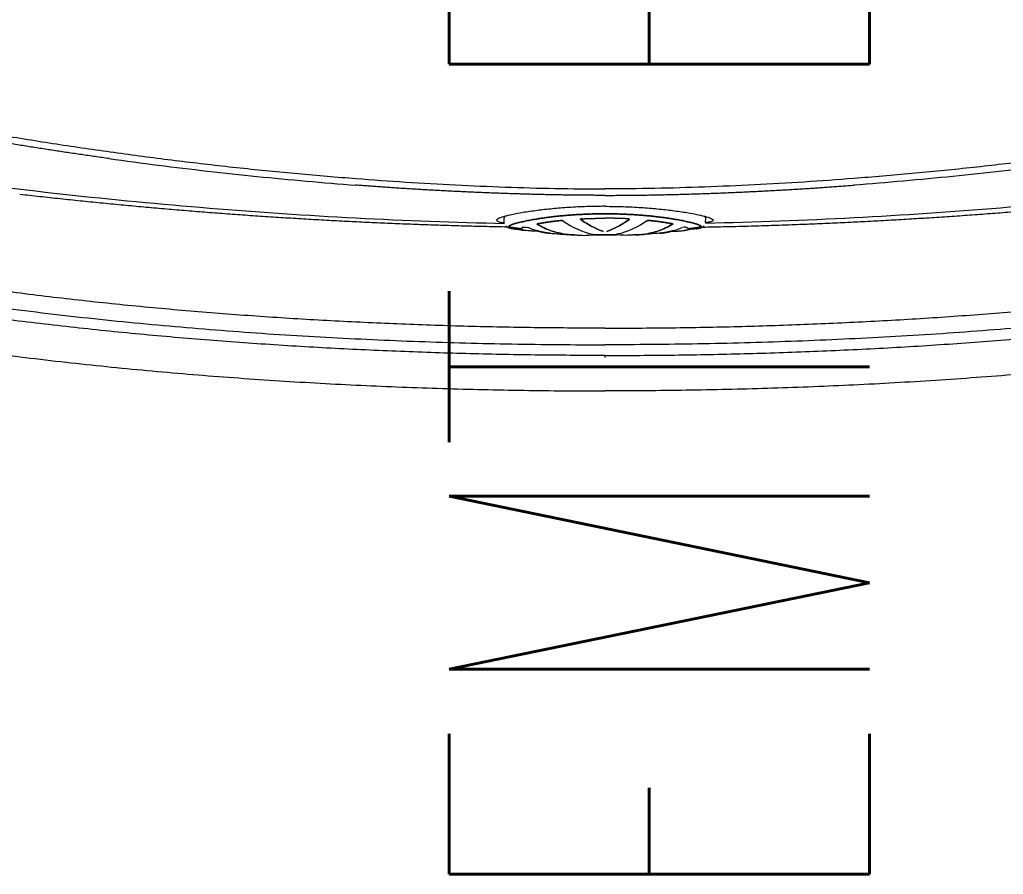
# Model space of a CAD drawing. Extents: x -2012 to 34975, y -1043 to 8321.
# Drawn here: x 32914.2 to 32965.4, y 406 to 450.6 of the extents above; entities that cross this region are included whole.
import ezdxf
from ezdxf.enums import TextEntityAlignment as Align
from ezdxf.xclip import XClip

# ---------------------------------------------------------------- set-up
doc = ezdxf.new("R2010")
doc.units = 0
doc.header["$LTSCALE"] = 25
doc.header["$XCLIPFRAME"] = 0
doc.layers.get('0').update_dxf_attribs({"color": 9, "lineweight": 9})
doc.layers.add('04', color=9, linetype='Continuous', lineweight=9)
doc.layers.add('E-LİNYE', color=7, linetype='Continuous', lineweight=30)
doc.styles.add('E-YAZI', font='txttw.shx')

# ---------------------------------------------------------------- blocks, each defined once
blk = doc.blocks.new('p-araba-polo')
at = {"extrusion": (0, 0, -1)}
for p, q in [((3.80464, 0.1298), (3.80467, 0.1298)), ((3.80465, 0.12959), (3.80465, 0.12959)), ((3.825, 0.05418), (3.825, 0.05418)), ((3.82749, 0.05241), (3.82504, 0.0525)), ((3.83399, 0.01603), (3.83399, 0.01568)), ((3.83407, 0.01405), (3.8341, 0.01382)), ((3.83369, 0.00628), (3.83371, 0.0061)), ((3.89702, 0), (3.89778, 0))]:
    blk.add_line(p, q, dxfattribs=at)
for p, q in [((3.89702, 0), (3.89778, 0)), ((3.83369, -0.00628), (3.83371, -0.0061)), ((3.83407, -0.01405), (3.8341, -0.01382)), ((3.83399, -0.01603), (3.83399, -0.01568)), ((3.825, -0.05418), (3.825, -0.05418)), ((3.82749, -0.05241), (3.82504, -0.0525)), ((3.80464, -0.1298), (3.80467, -0.1298)), ((3.80465, -0.12959), (3.80465, -0.12959)), ((3.79074, -0.25761), (3.79091, -0.25762))]:
    blk.add_line(p, q)
for points, degree, knots in [([(3.89681, 0), (3.89677, 0.01209), (3.89668, 0.03627), (3.89592, 0.07253), (3.89472, 0.10879), (3.893, 0.14502), (3.89078, 0.18122), (3.88803, 0.21739), (3.88473, 0.25351), (3.88084, 0.28957), (3.87635, 0.32556), (3.87122, 0.36147), (3.86539, 0.39727), (3.85883, 0.43295), (3.85148, 0.46847), (3.84326, 0.5038), (3.83413, 0.5389), (3.82397, 0.57372), (3.8128, 0.60824), (3.80432, 0.63089), (3.80008, 0.64221)], 3, [0, 0, 0, 0, 0.055558, 0.111113, 0.166668, 0.222224, 0.277781, 0.333337, 0.388894, 0.44445, 0.500005, 0.55556, 0.611116, 0.666671, 0.722227, 0.777783, 0.833339, 0.888892, 0.944445, 1, 1, 1, 1]), ([(3.81742, 0.64441), (3.8199, 0.63799), (3.82486, 0.62513), (3.83179, 0.60561), (3.83837, 0.5859), (3.84459, 0.566), (3.85047, 0.54593), (3.85602, 0.52571), (3.86125, 0.50535), (3.86618, 0.48486), (3.87081, 0.46426), (3.87516, 0.44355), (3.87923, 0.42276), (3.88305, 0.40188), (3.88661, 0.38093), (3.88992, 0.35993), (3.893, 0.33887), (3.89585, 0.31777), (3.89848, 0.29664), (3.9009, 0.27548), (3.90311, 0.2543), (3.90512, 0.2331), (3.90693, 0.21189), (3.90856, 0.19068), (3.91, 0.16947), (3.91126, 0.14826), (3.91235, 0.12705), (3.91326, 0.10585), (3.914, 0.08466), (3.91457, 0.06349), (3.91498, 0.04232), (3.91523, 0.02116), (3.91526, 0.00705), (3.91528, 0)], 3, [0, 0, 0, 0, 0.031503, 0.063111, 0.094824, 0.126637, 0.158547, 0.190546, 0.222628, 0.254786, 0.287011, 0.319297, 0.351636, 0.384021, 0.416445, 0.448899, 0.481372, 0.513858, 0.546357, 0.578861, 0.611362, 0.643854, 0.676332, 0.708795, 0.741239, 0.773662, 0.806063, 0.838441, 0.870794, 0.903125, 0.935433, 0.967723, 1, 1, 1, 1]), ([(3.72994, 0.54604), (3.73264, 0.53633), (3.73805, 0.51692), (3.74565, 0.48765), (3.75287, 0.45828), (3.75968, 0.42881), (3.76609, 0.39923), (3.77208, 0.36956), (3.77765, 0.33981), (3.78281, 0.30999), (3.78754, 0.28008), (3.79185, 0.25011), (3.79573, 0.22007), (3.79916, 0.18997), (3.80219, 0.15981), (3.80383, 0.13967), (3.80465, 0.12959)], 3, [0, 0, 0, 0, 0.071461, 0.142913, 0.214376, 0.285822, 0.357282, 0.428734, 0.500167, 0.571583, 0.64299, 0.714393, 0.785796, 0.857198, 0.928599, 1, 1, 1, 1]), ([(3.77711, 0.5097), (3.78244, 0.4843), (3.7966, 0.40882), (3.81414, 0.28235), (3.82249, 0.1806), (3.82515, 0.12975)], 3, [0, 0, 0, 0, 0.20268, 0.601651, 1, 1, 1, 1]), ([(3.85654, 0.40987), (3.85802, 0.40194), (3.86099, 0.38606), (3.86495, 0.36215), (3.8686, 0.3382), (3.87191, 0.3142), (3.87492, 0.29015), (3.87764, 0.26607), (3.88009, 0.24197), (3.88227, 0.21783), (3.8842, 0.19368), (3.88589, 0.16951), (3.88733, 0.14532), (3.88854, 0.12112), (3.88953, 0.09691), (3.89029, 0.07269), (3.89083, 0.04846), (3.89117, 0.02423), (3.89121, 0.00808), (3.89123, 0)], 3, [0, 0, 0, 0, 0.058823, 0.117646, 0.17647, 0.235293, 0.294117, 0.35294, 0.411764, 0.470587, 0.529411, 0.588234, 0.647058, 0.705882, 0.764705, 0.823529, 0.882353, 0.941176, 1, 1, 1, 1]), ([(3.88258, 0), (3.88254, 0.01154), (3.88246, 0.03461), (3.88176, 0.06921), (3.88065, 0.10381), (3.87907, 0.13838), (3.87703, 0.17293), (3.8745, 0.20745), (3.87145, 0.24192), (3.86787, 0.27635), (3.86371, 0.31071), (3.85904, 0.34413), (3.85392, 0.37661), (3.85005, 0.3976), (3.84812, 0.40809)], 3, [0, 0, 0, 0, 0.084393, 0.168775, 0.253159, 0.337558, 0.421942, 0.506321, 0.590718, 0.675107, 0.759486, 0.843869, 0.92194, 1, 1, 1, 1]), ([(3.79427, 0.25822), (3.79543, 0.24968), (3.79774, 0.23261), (3.80081, 0.20694), (3.80358, 0.18124), (3.80605, 0.15549), (3.80742, 0.1383), (3.80811, 0.1297)], 3, [0, 0, 0, 0, 0.200035, 0.400025, 0.600021, 0.8, 1, 1, 1, 1]), ([(3.80465, 0.12959), (3.80528, 0.12098), (3.80655, 0.10374), (3.80802, 0.07785), (3.80914, 0.05193), (3.8099, 0.02598), (3.81, 0.00866), (3.81005, 0)], 3, [0, 0, 0, 0, 0.200002, 0.400004, 0.600006, 0.800004, 1, 1, 1, 1]), ([(3.81912, 0), (3.81913, 0.00159), (3.81914, 0.00477), (3.81926, 0.00951), (3.81945, 0.01418), (3.81971, 0.01874), (3.82003, 0.02317), (3.82041, 0.02742), (3.82083, 0.03148), (3.82147, 0.03676), (3.82237, 0.0428), (3.8235, 0.04876), (3.82459, 0.05312), (3.82559, 0.05592), (3.82613, 0.05627), (3.8264, 0.05645)], 3, [0, 0, 0, 0, 0.053459, 0.106949, 0.160444, 0.213932, 0.267411, 0.320881, 0.374346, 0.427801, 0.542282, 0.656752, 0.771187, 0.885587, 1, 1, 1, 1]), ([(3.8264, 0.05645), (3.82652, 0.05641), (3.82676, 0.05634), (3.82706, 0.05571), (3.82733, 0.05471), (3.82752, 0.05354), (3.82763, 0.0527), (3.82766, 0.0524)], 3, [0, 0, 0, 0, 0.222511, 0.444984, 0.66744, 0.889893, 1, 1, 1, 1]), ([(3.82865, 0.04841), (3.82865, 0.04841), (3.82865, 0.04841), (3.82865, 0.04841), (3.82865, 0.04841), (3.82865, 0.04841), (3.82865, 0.04841), (3.82865, 0.04841), (3.82865, 0.04841), (3.82865, 0.04841), (3.82865, 0.04841), (3.82865, 0.04841), (3.82865, 0.04841)], 6, [0, 0, 0, 0, 0, 0, 0, 1, 1, 1, 1, 1, 1, 1, 1, 1, 1, 1, 1, 1]), ([(3.82865, 0.04841), (3.82865, 0.04841), (3.82865, 0.04841), (3.82865, 0.04841), (3.82865, 0.04841), (3.82865, 0.04841), (3.82865, 0.04841), (3.82865, 0.04841), (3.82865, 0.04841), (3.82865, 0.04841), (3.82865, 0.04841), (3.82865, 0.04841), (3.82865, 0.04841)], 6, [0, 0, 0, 0, 0, 0, 0, 1, 1, 1, 1, 1, 1, 1, 1, 1, 1, 1, 1, 1]), ([(3.82865, 0.04841), (3.82865, 0.04841), (3.82865, 0.04841), (3.82865, 0.04841), (3.82865, 0.04841), (3.82865, 0.04841), (3.82865, 0.04841), (3.82865, 0.04841), (3.82865, 0.04841), (3.82865, 0.04841), (3.82865, 0.04841), (3.82865, 0.04841), (3.82865, 0.04841)], 6, [0, 0, 0, 0, 0, 0, 0, 1, 1, 1, 1, 1, 1, 1, 1, 1, 1, 1, 1, 1]), ([(3.82865, 0.04841), (3.82865, 0.04841), (3.82865, 0.04841), (3.82865, 0.04841), (3.82865, 0.04841), (3.82865, 0.04841), (3.82865, 0.04841), (3.82865, 0.04841), (3.82865, 0.04841), (3.82865, 0.04841), (3.82865, 0.04841), (3.82865, 0.04841), (3.82865, 0.04841)], 6, [0, 0, 0, 0, 0, 0, 0, 1, 1, 1, 1, 1, 1, 1, 1, 1, 1, 1, 1, 1]), ([(3.83076, 0.04783), (3.83073, 0.04804), (3.83064, 0.04868), (3.83046, 0.04953), (3.83019, 0.05019), (3.82998, 0.05027), (3.82987, 0.05031)], 3, [0, 0, 0, 0, 0.124986, 0.416626, 0.708282, 1, 1, 1, 1]), ([(3.82987, 0.05031), (3.82998, 0.05027), (3.83021, 0.05017), (3.83049, 0.04943), (3.83065, 0.04861), (3.83072, 0.04809), (3.83073, 0.04805)], 3, [0, 0, 0, 0, 0.324984, 0.649899, 0.974799, 1, 1, 1, 1]), ([(3.83068, 0.04838), (3.83068, 0.04838), (3.83068, 0.04838), (3.83068, 0.04838), (3.83068, 0.04838), (3.83068, 0.04838), (3.83068, 0.04838)], 3, [0, 0, 0, 0, 1, 1, 1, 1, 1, 1, 1]), ([(3.83068, 0.04838), (3.83068, 0.04838), (3.83068, 0.04838), (3.83068, 0.04838), (3.83068, 0.04838), (3.83068, 0.04838), (3.83068, 0.04838)], 3, [0, 0, 0, 0, 1, 1, 1, 1, 1, 1, 1]), ([(3.82993, 0.04216), (3.83004, 0.04245), (3.83027, 0.04303), (3.83059, 0.04352), (3.83078, 0.04358), (3.83087, 0.04362)], 3, [0, 0, 0, 0, 0.333368, 0.666619, 1, 1, 1, 1]), ([(3.83214, 0.03443), (3.83212, 0.03499), (3.83208, 0.03639), (3.83198, 0.03838), (3.83184, 0.04026), (3.83166, 0.04175), (3.83144, 0.04282), (3.83118, 0.04349), (3.83097, 0.04358), (3.83087, 0.04362)], 3, [0, 0, 0, 0, 0.095639, 0.246362, 0.397085, 0.547809, 0.698525, 0.849236, 1, 1, 1, 1]), ([(3.83192, 0.03522), (3.83168, 0.03607), (3.83118, 0.03776), (3.83049, 0.03945), (3.83015, 0.04029)], 3, [0, 0, 0, 0, 0.500043, 1, 1, 1, 1]), ([(3.82822, 0.03517), (3.82807, 0.03433), (3.82776, 0.03264), (3.82732, 0.02975), (3.82689, 0.02662), (3.82663, 0.02434), (3.8265, 0.0232)], 3, [0, 0, 0, 0, 0.250018, 0.499981, 0.749953, 1, 1, 1, 1]), ([(3.8265, 0.0232), (3.82663, 0.02434), (3.82689, 0.02662), (3.82732, 0.02975), (3.82776, 0.03264), (3.82807, 0.03433), (3.82822, 0.03517)], 3, [0, 0, 0, 0, 0.250047, 0.500019, 0.749982, 1, 1, 1, 1]), ([(3.82843, 0.03528), (3.82838, 0.03533), (3.8283, 0.03542), (3.82825, 0.03525), (3.82822, 0.03517)], 3, [0, 0, 0, 0, 0.499975, 1, 1, 1, 1]), ([(3.82822, 0.03517), (3.82825, 0.03525), (3.8283, 0.03542), (3.82838, 0.03533), (3.82843, 0.03528)], 3, [0, 0, 0, 0, 0.500025, 1, 1, 1, 1]), ([(3.83296, 0.02424), (3.83263, 0.02547), (3.83196, 0.02794), (3.83045, 0.03162), (3.8291, 0.03406), (3.82843, 0.03528)], 3, [0, 0, 0, 0, 0.333484, 0.666792, 1, 1, 1, 1]), ([(3.82843, 0.03528), (3.8291, 0.03406), (3.83045, 0.03162), (3.83196, 0.02794), (3.83263, 0.02547), (3.83296, 0.02424)], 3, [0, 0, 0, 0, 0.333208, 0.666516, 1, 1, 1, 1]), ([(3.8265, 0.0232), (3.82649, 0.02302), (3.82647, 0.02267), (3.82656, 0.02206), (3.82666, 0.02185), (3.82672, 0.02174)], 3, [0, 0, 0, 0, 0.33283, 0.66493, 1, 1, 1, 1]), ([(3.82672, 0.02174), (3.82666, 0.02185), (3.82656, 0.02206), (3.82647, 0.02267), (3.82649, 0.02302), (3.8265, 0.0232)], 3, [0, 0, 0, 0, 0.33507, 0.66717, 1, 1, 1, 1]), ([(3.834, 0.01578), (3.83396, 0.01719), (3.83387, 0.02001), (3.83326, 0.02283), (3.83296, 0.02424)], 3, [0, 0, 0, 0, 0.5, 1, 1, 1, 1]), ([(3.83296, 0.02424), (3.83326, 0.02283), (3.83387, 0.02001), (3.83396, 0.01719), (3.834, 0.01578)], 3, [0, 0, 0, 0, 0.5, 1, 1, 1, 1]), ([(3.834, 0.01578), (3.834, 0.01568), (3.834, 0.01547), (3.83403, 0.01488), (3.83406, 0.01428), (3.83408, 0.01407), (3.83409, 0.01396)], 3, [0, 0, 0, 0, 0.244155, 0.495076, 0.749761, 1, 1, 1, 1]), ([(3.826, 0.01258), (3.82595, 0.01263), (3.82583, 0.01272), (3.82567, 0.01244), (3.82564, 0.01209), (3.82562, 0.01191)], 3, [0, 0, 0, 0, 0.339087, 0.670021, 1, 1, 1, 1]), ([(3.82562, 0.01191), (3.82564, 0.01209), (3.82567, 0.01244), (3.82583, 0.01272), (3.82595, 0.01263), (3.826, 0.01258)], 3, [0, 0, 0, 0, 0.329979, 0.660913, 1, 1, 1, 1]), ([(3.83219, 0.0009), (3.83182, 0.00189), (3.83108, 0.00385), (3.82963, 0.00678), (3.82798, 0.00969), (3.82666, 0.01162), (3.826, 0.01258)], 3, [0, 0, 0, 0, 0.249999, 0.5, 0.75, 1, 1, 1, 1]), ([(3.826, 0.01258), (3.82666, 0.01162), (3.82798, 0.00969), (3.82963, 0.00678), (3.83108, 0.00385), (3.83182, 0.00189), (3.83219, 0.0009)], 3, [0, 0, 0, 0, 0.25, 0.5, 0.750001, 1, 1, 1, 1]), ([(3.83409, 0.01396), (3.83418, 0.01259), (3.83434, 0.00999), (3.83406, 0.00738), (3.83393, 0.00614)], 3, [0, 0, 0, 0, 0.525068, 1, 1, 1, 1]), ([(3.83367, 0.00843), (3.83367, 0.00842), (3.83367, 0.00842), (3.83367, 0.00842), (3.83367, 0.00842), (3.83367, 0.00843), (3.83367, 0.00843)], 3, [0, 0, 0, 0, 1, 1, 1, 1.000001, 1.000001, 1.000001, 1.000001]), ([(3.89681, 0), (3.89677, -0.01209), (3.89668, -0.03627), (3.89592, -0.07253), (3.89472, -0.10878), (3.893, -0.14501), (3.89078, -0.18122), (3.88803, -0.21739), (3.88473, -0.25351), (3.88084, -0.28957), (3.87635, -0.32556), (3.87122, -0.36147), (3.86539, -0.39727), (3.85883, -0.43294), (3.85148, -0.46846), (3.84326, -0.5038), (3.83413, -0.5389), (3.82397, -0.57372), (3.8128, -0.60824), (3.80432, -0.63088), (3.80008, -0.64221)], 3, [0, 0, 0, 0, 0.055558, 0.111113, 0.166668, 0.222224, 0.277781, 0.333337, 0.388894, 0.44445, 0.500005, 0.55556, 0.611116, 0.666671, 0.722227, 0.777783, 0.833339, 0.888892, 0.944445, 1, 1, 1, 1]), ([(3.80465, -0.12959), (3.80528, -0.12098), (3.80655, -0.10374), (3.80802, -0.07785), (3.80914, -0.05193), (3.8099, -0.02598), (3.81, -0.00866), (3.81005, 0)], 3, [0, 0, 0, 0, 0.200002, 0.400004, 0.600006, 0.800004, 1, 1, 1, 1]), ([(3.81742, -0.64441), (3.8199, -0.63799), (3.82486, -0.62513), (3.83179, -0.60561), (3.83837, -0.5859), (3.84459, -0.566), (3.85047, -0.54593), (3.85602, -0.52571), (3.86125, -0.50535), (3.86618, -0.48486), (3.87081, -0.46426), (3.87516, -0.44355), (3.87923, -0.42275), (3.88305, -0.40188), (3.88661, -0.38093), (3.88992, -0.35992), (3.893, -0.33887), (3.89585, -0.31777), (3.89848, -0.29664), (3.9009, -0.27548), (3.90311, -0.25429), (3.90512, -0.2331), (3.90693, -0.21189), (3.90856, -0.19068), (3.91, -0.16947), (3.91126, -0.14826), (3.91235, -0.12705), (3.91326, -0.10585), (3.914, -0.08466), (3.91457, -0.06348), (3.91498, -0.04231), (3.91523, -0.02115), (3.91526, -0.00705), (3.91528, 0)], 3, [0, 0, 0, 0, 0.031503, 0.063111, 0.094824, 0.126637, 0.158547, 0.190546, 0.222628, 0.254786, 0.287011, 0.319297, 0.351636, 0.384021, 0.416445, 0.448899, 0.481372, 0.513858, 0.546357, 0.578861, 0.611362, 0.643854, 0.676332, 0.708795, 0.741239, 0.773662, 0.806063, 0.838441, 0.870794, 0.903125, 0.935433, 0.967723, 1, 1, 1, 1]), ([(3.81912, 0), (3.81913, -0.00159), (3.81914, -0.00477), (3.81926, -0.00951), (3.81945, -0.01418), (3.81971, -0.01874), (3.82003, -0.02317), (3.82041, -0.02742), (3.82083, -0.03148), (3.82147, -0.03676), (3.82237, -0.0428), (3.8235, -0.04876), (3.82459, -0.05312), (3.82559, -0.05592), (3.82613, -0.05627), (3.8264, -0.05645)], 3, [0, 0, 0, 0, 0.053459, 0.106949, 0.160444, 0.213932, 0.267411, 0.320881, 0.374346, 0.427801, 0.542282, 0.656752, 0.771187, 0.885587, 1, 1, 1, 1]), ([(3.88258, 0), (3.88254, -0.01154), (3.88246, -0.03461), (3.88176, -0.06921), (3.88065, -0.1038), (3.87907, -0.13838), (3.87703, -0.17293), (3.8745, -0.20745), (3.87145, -0.24192), (3.86787, -0.27635), (3.86371, -0.31071), (3.85904, -0.34413), (3.85392, -0.37661), (3.85005, -0.3976), (3.84812, -0.40809)], 3, [0, 0, 0, 0, 0.084393, 0.168775, 0.253159, 0.337558, 0.421942, 0.506321, 0.590718, 0.675107, 0.759486, 0.843869, 0.92194, 1, 1, 1, 1]), ([(3.85654, -0.40987), (3.85802, -0.40193), (3.86099, -0.38606), (3.86495, -0.36215), (3.8686, -0.3382), (3.87191, -0.31419), (3.87492, -0.29015), (3.87764, -0.26607), (3.88009, -0.24196), (3.88227, -0.21783), (3.8842, -0.19368), (3.88589, -0.1695), (3.88733, -0.14532), (3.88854, -0.12112), (3.88953, -0.0969), (3.89029, -0.07268), (3.89083, -0.04846), (3.89117, -0.02423), (3.89121, -0.00808), (3.89123, 0)], 3, [0, 0, 0, 0, 0.058823, 0.117646, 0.17647, 0.235293, 0.294117, 0.35294, 0.411764, 0.470587, 0.529411, 0.588234, 0.647058, 0.705882, 0.764705, 0.823529, 0.882353, 0.941176, 1, 1, 1, 1]), ([(3.83219, -0.0009), (3.83182, -0.00188), (3.83108, -0.00385), (3.82963, -0.00677), (3.82798, -0.00969), (3.82666, -0.01162), (3.826, -0.01258)], 3, [0, 0, 0, 0, 0.249999, 0.5, 0.75, 1, 1, 1, 1]), ([(3.826, -0.01258), (3.82666, -0.01162), (3.82798, -0.00969), (3.82963, -0.00677), (3.83108, -0.00385), (3.83182, -0.00188), (3.83219, -0.0009)], 3, [0, 0, 0, 0, 0.25, 0.5, 0.750001, 1, 1, 1, 1]), ([(3.83367, -0.00842), (3.83367, -0.00842), (3.83367, -0.00842), (3.83367, -0.00842), (3.83367, -0.00842), (3.83367, -0.00842), (3.83367, -0.00842)], 3, [0, 0, 0, 0, 1, 1, 1, 1.000001, 1.000001, 1.000001, 1.000001]), ([(3.83409, -0.01396), (3.83418, -0.01259), (3.83434, -0.00999), (3.83406, -0.00738), (3.83393, -0.00614)], 3, [0, 0, 0, 0, 0.525068, 1, 1, 1, 1]), ([(3.826, -0.01258), (3.82595, -0.01263), (3.82583, -0.01272), (3.82567, -0.01243), (3.82564, -0.01209), (3.82562, -0.01191)], 3, [0, 0, 0, 0, 0.339087, 0.670021, 1, 1, 1, 1]), ([(3.82562, -0.01191), (3.82564, -0.01209), (3.82567, -0.01243), (3.82583, -0.01272), (3.82595, -0.01263), (3.826, -0.01258)], 3, [0, 0, 0, 0, 0.329979, 0.660913, 1, 1, 1, 1]), ([(3.834, -0.01578), (3.834, -0.01568), (3.834, -0.01547), (3.83403, -0.01488), (3.83406, -0.01428), (3.83408, -0.01406), (3.83409, -0.01396)], 3, [0, 0, 0, 0, 0.244155, 0.495076, 0.749761, 1, 1, 1, 1]), ([(3.834, -0.01578), (3.83396, -0.01719), (3.83387, -0.02001), (3.83326, -0.02283), (3.83296, -0.02424)], 3, [0, 0, 0, 0, 0.5, 1, 1, 1, 1]), ([(3.83296, -0.02424), (3.83326, -0.02283), (3.83387, -0.02001), (3.83396, -0.01719), (3.834, -0.01578)], 3, [0, 0, 0, 0, 0.5, 1, 1, 1, 1]), ([(3.8265, -0.0232), (3.82649, -0.02302), (3.82647, -0.02266), (3.82656, -0.02206), (3.82666, -0.02185), (3.82672, -0.02174)], 3, [0, 0, 0, 0, 0.33283, 0.66493, 1, 1, 1, 1]), ([(3.82672, -0.02174), (3.82666, -0.02185), (3.82656, -0.02206), (3.82647, -0.02266), (3.82649, -0.02302), (3.8265, -0.0232)], 3, [0, 0, 0, 0, 0.33507, 0.66717, 1, 1, 1, 1]), ([(3.82822, -0.03516), (3.82807, -0.03432), (3.82776, -0.03264), (3.82732, -0.02975), (3.82689, -0.02662), (3.82663, -0.02434), (3.8265, -0.0232)], 3, [0, 0, 0, 0, 0.250018, 0.499981, 0.749953, 1, 1, 1, 1]), ([(3.8265, -0.0232), (3.82663, -0.02434), (3.82689, -0.02662), (3.82732, -0.02975), (3.82776, -0.03264), (3.82807, -0.03432), (3.82822, -0.03516)], 3, [0, 0, 0, 0, 0.250047, 0.500019, 0.749982, 1, 1, 1, 1]), ([(3.83296, -0.02424), (3.83263, -0.02547), (3.83196, -0.02794), (3.83045, -0.03162), (3.8291, -0.03406), (3.82843, -0.03528)], 3, [0, 0, 0, 0, 0.333484, 0.666792, 1, 1, 1, 1]), ([(3.82843, -0.03528), (3.8291, -0.03406), (3.83045, -0.03162), (3.83196, -0.02794), (3.83263, -0.02547), (3.83296, -0.02424)], 3, [0, 0, 0, 0, 0.333208, 0.666516, 1, 1, 1, 1]), ([(3.82843, -0.03528), (3.82838, -0.03533), (3.8283, -0.03542), (3.82825, -0.03525), (3.82822, -0.03516)], 3, [0, 0, 0, 0, 0.499975, 1, 1, 1, 1]), ([(3.82822, -0.03516), (3.82825, -0.03525), (3.8283, -0.03542), (3.82838, -0.03533), (3.82843, -0.03528)], 3, [0, 0, 0, 0, 0.500025, 1, 1, 1, 1]), ([(3.83192, -0.03522), (3.83168, -0.03607), (3.83118, -0.03776), (3.83049, -0.03945), (3.83015, -0.04029)], 3, [0, 0, 0, 0, 0.500043, 1, 1, 1, 1]), ([(3.83214, -0.03443), (3.83212, -0.03499), (3.83208, -0.03639), (3.83198, -0.03838), (3.83184, -0.04026), (3.83166, -0.04175), (3.83144, -0.04282), (3.83118, -0.04349), (3.83097, -0.04357), (3.83087, -0.04362)], 3, [0, 0, 0, 0, 0.095639, 0.246362, 0.397085, 0.547809, 0.698525, 0.849236, 1, 1, 1, 1]), ([(3.82993, -0.04216), (3.83004, -0.04245), (3.83027, -0.04303), (3.83059, -0.04352), (3.83078, -0.04358), (3.83087, -0.04362)], 3, [0, 0, 0, 0, 0.333368, 0.666619, 1, 1, 1, 1]), ([(3.82865, -0.04841), (3.82865, -0.04841), (3.82865, -0.04841), (3.82865, -0.04841), (3.82865, -0.04841), (3.82865, -0.04841), (3.82865, -0.04841), (3.82865, -0.04841), (3.82865, -0.04841), (3.82865, -0.04841), (3.82865, -0.04841), (3.82865, -0.04841), (3.82865, -0.04841)], 6, [0, 0, 0, 0, 0, 0, 0, 1, 1, 1, 1, 1, 1, 1, 1, 1, 1, 1, 1, 1]), ([(3.82865, -0.04841), (3.82865, -0.04841), (3.82865, -0.04841), (3.82865, -0.04841), (3.82865, -0.04841), (3.82865, -0.04841), (3.82865, -0.04841), (3.82865, -0.04841), (3.82865, -0.04841), (3.82865, -0.04841), (3.82865, -0.04841), (3.82865, -0.04841), (3.82865, -0.04841)], 6, [0, 0, 0, 0, 0, 0, 0, 1, 1, 1, 1, 1, 1, 1, 1, 1, 1, 1, 1, 1]), ([(3.82865, -0.04841), (3.82865, -0.04841), (3.82865, -0.04841), (3.82865, -0.04841), (3.82865, -0.04841), (3.82865, -0.04841), (3.82865, -0.04841), (3.82865, -0.04841), (3.82865, -0.04841), (3.82865, -0.04841), (3.82865, -0.04841), (3.82865, -0.04841), (3.82865, -0.04841)], 6, [0, 0, 0, 0, 0, 0, 0, 1, 1, 1, 1, 1, 1, 1, 1, 1, 1, 1, 1, 1]), ([(3.82865, -0.04841), (3.82865, -0.04841), (3.82865, -0.04841), (3.82865, -0.04841), (3.82865, -0.04841), (3.82865, -0.04841), (3.82865, -0.04841), (3.82865, -0.04841), (3.82865, -0.04841), (3.82865, -0.04841), (3.82865, -0.04841), (3.82865, -0.04841), (3.82865, -0.04841)], 6, [0, 0, 0, 0, 0, 0, 0, 1, 1, 1, 1, 1, 1, 1, 1, 1, 1, 1, 1, 1]), ([(3.83076, -0.04783), (3.83073, -0.04803), (3.83064, -0.04868), (3.83046, -0.04953), (3.83019, -0.05019), (3.82998, -0.05027), (3.82987, -0.05031)], 3, [0, 0, 0, 0, 0.124986, 0.416626, 0.708282, 1, 1, 1, 1]), ([(3.82987, -0.05031), (3.82998, -0.05026), (3.83021, -0.05017), (3.83049, -0.04943), (3.83065, -0.04861), (3.83072, -0.04809), (3.83073, -0.04805)], 3, [0, 0, 0, 0, 0.324984, 0.649899, 0.974799, 1, 1, 1, 1]), ([(3.83068, -0.04838), (3.83068, -0.04838), (3.83068, -0.04838), (3.83068, -0.04838), (3.83068, -0.04838), (3.83068, -0.04838), (3.83068, -0.04838)], 3, [0, 0, 0, 0, 1, 1, 1, 1, 1, 1, 1]), ([(3.83068, -0.04838), (3.83068, -0.04838), (3.83068, -0.04838), (3.83068, -0.04838), (3.83068, -0.04838), (3.83068, -0.04838), (3.83068, -0.04838)], 3, [0, 0, 0, 0, 1, 1, 1, 1, 1, 1, 1]), ([(3.8264, -0.05645), (3.82652, -0.05641), (3.82676, -0.05633), (3.82706, -0.05571), (3.82733, -0.05471), (3.82752, -0.05354), (3.82763, -0.05269), (3.82766, -0.0524)], 3, [0, 0, 0, 0, 0.222511, 0.444984, 0.66744, 0.889893, 1, 1, 1, 1]), ([(3.72994, -0.54604), (3.73264, -0.53633), (3.73805, -0.51692), (3.74565, -0.48765), (3.75287, -0.45828), (3.75968, -0.4288), (3.76609, -0.39923), (3.77208, -0.36956), (3.77765, -0.33981), (3.78281, -0.30998), (3.78754, -0.28008), (3.79185, -0.25011), (3.79573, -0.22007), (3.79916, -0.18997), (3.80219, -0.15981), (3.80383, -0.13967), (3.80465, -0.12959)], 3, [0, 0, 0, 0, 0.071461, 0.142913, 0.214376, 0.285822, 0.357282, 0.428734, 0.500167, 0.571583, 0.64299, 0.714393, 0.785796, 0.857198, 0.928599, 1, 1, 1, 1]), ([(3.77711, -0.50969), (3.78244, -0.4843), (3.7966, -0.40882), (3.81414, -0.28235), (3.82249, -0.1806), (3.82515, -0.12975)], 3, [0, 0, 0, 0, 0.20268, 0.601651, 1, 1, 1, 1]), ([(3.79427, -0.25822), (3.79543, -0.24968), (3.79774, -0.23261), (3.80081, -0.20694), (3.80358, -0.18124), (3.80605, -0.15549), (3.80742, -0.1383), (3.80811, -0.1297)], 3, [0, 0, 0, 0, 0.200035, 0.400025, 0.600021, 0.8, 1, 1, 1, 1])]:
    blk.add_open_spline(points, degree=degree, knots=knots)
for points, degree in [([(3.82994, 0.05098), (3.82912, 0.09338), (3.82748, 0.13577), (3.82504, 0.17812), (3.8218, 0.22042), (3.81777, 0.26264), (3.81293, 0.30478)], 6), ([(3.81341, 0), (3.81341, 0.026), (3.81276, 0.052), (3.81163, 0.07793), (3.81008, 0.10384), (3.80811, 0.1297)], 5), ([(3.82514, 0.12975), (3.8265, 0.10396), (3.82747, 0.07815), (3.82804, 0.05233)], 3), ([(3.82426, 0.05166), (3.82441, 0.05194), (3.82455, 0.05216), (3.82468, 0.05233), (3.82481, 0.05244), (3.82493, 0.0525), (3.82504, 0.0525)], 6), ([(3.82514, 0.05248), (3.82513, 0.05249), (3.82511, 0.05249), (3.82509, 0.05249), (3.82508, 0.0525), (3.82506, 0.0525), (3.82504, 0.0525)], 6), ([(3.82504, 0.0525), (3.82505, 0.0525), (3.82505, 0.0525), (3.82506, 0.0525), (3.82506, 0.0525), (3.82507, 0.0525), (3.82507, 0.0525)], 6), ([(3.82759, 0.0524), (3.82757, 0.0524), (3.82756, 0.05241), (3.82754, 0.05241), (3.82752, 0.05241), (3.82751, 0.05241), (3.82749, 0.05241)], 6), ([(3.82749, 0.05241), (3.82751, 0.05241), (3.82753, 0.05241), (3.82755, 0.05241), (3.82756, 0.0524), (3.82758, 0.0524), (3.8276, 0.05239)], 6), ([(3.82749, 0.05241), (3.82751, 0.0524), (3.82754, 0.0524), (3.82756, 0.05239)], 3), ([(3.82756, 0.05239), (3.82754, 0.0524), (3.82751, 0.0524), (3.82749, 0.05241)], 3), ([(3.82924, 0.05163), (3.83003, 0.05111), (3.8302, 0.05056), (3.83031, 0.04996)], 3), ([(3.82302, 0), (3.82302, 0.01318), (3.8238, 0.02632), (3.82566, 0.03786), (3.82749, 0.04619), (3.8289, 0.05031), (3.82987, 0.05031)], 6), ([(3.82987, 0.05031), (3.8289, 0.05031), (3.82749, 0.04619), (3.82566, 0.03786), (3.8238, 0.02632), (3.82302, 0.01318), (3.82302, 0)], 6), ([(3.82987, 0.05031), (3.83007, 0.05031), (3.83026, 0.05013), (3.83042, 0.04975), (3.83057, 0.04919), (3.83069, 0.04844), (3.8308, 0.04752)], 6), ([(3.8308, 0.04752), (3.83069, 0.04844), (3.83057, 0.04919), (3.83042, 0.04975), (3.83026, 0.05013), (3.83007, 0.05031), (3.82987, 0.05031)], 6), ([(3.83087, 0.04362), (3.83072, 0.04473), (3.83055, 0.04585), (3.83039, 0.04697), (3.83022, 0.04808), (3.83005, 0.0492), (3.82987, 0.05031)], 6), ([(3.82987, 0.05031), (3.83005, 0.0492), (3.83022, 0.04808), (3.83039, 0.04697), (3.83055, 0.04585), (3.83072, 0.04473), (3.83087, 0.04362)], 6), ([(3.83033, 0.04983), (3.83033, 0.04982), (3.83033, 0.04982), (3.83033, 0.04981)], 3), ([(3.83033, 0.04983), (3.83033, 0.04982), (3.83033, 0.04982), (3.83033, 0.04981)], 3), ([(3.83069, 0.04831), (3.83106, 0.04597), (3.8314, 0.04361), (3.83172, 0.04126)], 3), ([(3.82991, 0.04193), (3.82984, 0.04182), (3.82998, 0.04072), (3.83011, 0.04043)], 3), ([(3.82991, 0.04193), (3.82984, 0.04182), (3.82998, 0.04072), (3.83011, 0.04043)], 3), ([(3.82993, 0.04216), (3.83008, 0.04257), (3.83023, 0.04292), (3.83037, 0.0432), (3.8305, 0.04341), (3.83063, 0.04355), (3.83075, 0.04362), (3.83087, 0.04362)], 7), ([(3.82822, 0.03517), (3.82796, 0.03378), (3.8277, 0.03227), (3.82744, 0.03065), (3.82719, 0.02892), (3.82694, 0.0271), (3.82671, 0.02519), (3.8265, 0.0232)], 7), ([(3.82822, 0.03517), (3.82824, 0.03526), (3.82826, 0.03532), (3.82829, 0.03537), (3.82832, 0.03539), (3.82835, 0.03538), (3.82839, 0.03534), (3.82843, 0.03528)], 7), ([(3.82843, 0.03528), (3.82839, 0.03534), (3.82835, 0.03538), (3.82832, 0.03539), (3.82829, 0.03537), (3.82826, 0.03532), (3.82824, 0.03526), (3.82822, 0.03517)], 7), ([(3.83179, 0.03549), (3.83183, 0.03546), (3.83185, 0.03542), (3.83188, 0.03539), (3.8319, 0.03535), (3.83191, 0.03531), (3.83192, 0.03526), (3.83192, 0.03522)], 7), ([(3.83316, 0.02833), (3.83309, 0.02931), (3.83298, 0.03029), (3.83283, 0.03128), (3.83265, 0.03227), (3.83244, 0.03325), (3.83219, 0.03423), (3.83192, 0.03522)], 7), ([(3.83192, 0.03522), (3.83219, 0.03423), (3.83244, 0.03325), (3.83265, 0.03226), (3.83283, 0.03128), (3.83298, 0.03029), (3.83309, 0.02931), (3.83316, 0.02832)], 7), ([(3.83312, 0.0288), (3.83346, 0.02511), (3.83374, 0.02142), (3.83394, 0.01772)], 3), ([(3.83312, 0.0288), (3.83346, 0.02511), (3.83374, 0.02142), (3.83394, 0.01772)], 3), ([(3.82665, 0.02199), (3.83019, 0.01682), (3.8326, 0.01154), (3.83369, 0.00628)], 3), ([(3.82665, 0.02199), (3.83019, 0.01682), (3.8326, 0.01154), (3.83369, 0.00628)], 3), ([(3.82562, 0.01191), (3.82553, 0.01025), (3.82546, 0.00858), (3.82541, 0.00688), (3.82537, 0.00517), (3.82534, 0.00345), (3.82533, 0.00172), (3.82533, 0)], 7), ([(3.826, 0.01258), (3.82593, 0.01268), (3.82585, 0.01271), (3.82578, 0.01266), (3.82571, 0.01254), (3.82566, 0.01237), (3.82563, 0.01215), (3.82562, 0.01191)], 7), ([(3.82562, 0.01191), (3.82563, 0.01215), (3.82566, 0.01237), (3.82571, 0.01254), (3.82578, 0.01266), (3.82585, 0.01271), (3.82593, 0.01268), (3.826, 0.01258)], 7), ([(3.83393, 0.00614), (3.83392, 0.00611), (3.83391, 0.00609), (3.83389, 0.00608), (3.83385, 0.00607), (3.83381, 0.00607), (3.83377, 0.00608), (3.83371, 0.00608)], 7), ([(3.83372, 0.00608), (3.83377, 0.00608), (3.83381, 0.00607), (3.83385, 0.00607), (3.83389, 0.00608), (3.83391, 0.00609), (3.83392, 0.00611), (3.83393, 0.00614)], 7), ([(3.83372, 0.00608), (3.83377, 0.00608), (3.83381, 0.00607), (3.83385, 0.00607), (3.83389, 0.00608), (3.83391, 0.00609), (3.83392, 0.00611), (3.83393, 0.00614)], 7), ([(3.83393, 0.00614), (3.83394, 0.00526), (3.83396, 0.00439), (3.83397, 0.00351), (3.83398, 0.00264), (3.83398, 0.00176), (3.834, 0.00088), (3.834, 0)], 7), ([(3.834, 0), (3.834, 0.00088), (3.83398, 0.00176), (3.83398, 0.00264), (3.83397, 0.00351), (3.83396, 0.00439), (3.83394, 0.00526), (3.83393, 0.00614)], 7), ([(3.81341, 0), (3.81341, -0.026), (3.81276, -0.052), (3.81163, -0.07793), (3.81008, -0.10384), (3.80811, -0.1297)], 5), ([(3.82302, 0), (3.82302, -0.01318), (3.8238, -0.02631), (3.82566, -0.03785), (3.82749, -0.04618), (3.8289, -0.05031), (3.82987, -0.05031)], 6), ([(3.82987, -0.05031), (3.8289, -0.05031), (3.82749, -0.04618), (3.82566, -0.03785), (3.8238, -0.02631), (3.82302, -0.01318), (3.82302, 0)], 6), ([(3.82562, -0.01191), (3.82553, -0.01025), (3.82546, -0.00857), (3.82541, -0.00688), (3.82537, -0.00517), (3.82534, -0.00345), (3.82533, -0.00172), (3.82533, 0)], 7), ([(3.83393, -0.00614), (3.83394, -0.00526), (3.83396, -0.00439), (3.83397, -0.00351), (3.83398, -0.00263), (3.83398, -0.00176), (3.834, -0.00088), (3.834, 0)], 7), ([(3.834, 0), (3.834, -0.00088), (3.83398, -0.00176), (3.83398, -0.00263), (3.83397, -0.00351), (3.83396, -0.00439), (3.83394, -0.00526), (3.83393, -0.00614)], 7), ([(3.89681, 0), (3.8969, 0), (3.89698, 0), (3.89707, 0), (3.89708, 0), (3.89698, 0), (3.89681, 0)], 6), ([(3.89681, 0), (3.8969, 0), (3.89698, 0), (3.89707, 0), (3.89708, 0), (3.89698, 0), (3.89681, 0)], 6), ([(3.91528, 0), (3.9153, 0), (3.91533, 0), (3.91535, 0), (3.91537, 0)], 4), ([(3.91528, 0), (3.91536, 0), (3.9154, 0), (3.91541, 0), (3.9154, 0), (3.91539, 0), (3.91537, 0)], 6), ([(3.91528, 0), (3.9153, 0), (3.91533, 0), (3.91535, 0), (3.91537, 0)], 4), ([(3.91528, 0), (3.91536, 0), (3.9154, 0), (3.91541, 0), (3.9154, 0), (3.91539, 0), (3.91537, 0)], 6), ([(3.82665, -0.02199), (3.83019, -0.01682), (3.8326, -0.01154), (3.83369, -0.00628)], 3), ([(3.82665, -0.02199), (3.83019, -0.01682), (3.8326, -0.01154), (3.83369, -0.00628)], 3), ([(3.83393, -0.00614), (3.83392, -0.00611), (3.83391, -0.00609), (3.83389, -0.00607), (3.83385, -0.00607), (3.83381, -0.00607), (3.83377, -0.00607), (3.83371, -0.00608)], 7), ([(3.83372, -0.00608), (3.83377, -0.00607), (3.83381, -0.00607), (3.83385, -0.00607), (3.83389, -0.00608), (3.83391, -0.00609), (3.83392, -0.00611), (3.83393, -0.00614)], 7), ([(3.83372, -0.00608), (3.83377, -0.00607), (3.83381, -0.00607), (3.83385, -0.00607), (3.83389, -0.00608), (3.83391, -0.00609), (3.83392, -0.00611), (3.83393, -0.00614)], 7), ([(3.826, -0.01258), (3.82593, -0.01268), (3.82585, -0.01271), (3.82578, -0.01266), (3.82571, -0.01254), (3.82566, -0.01237), (3.82563, -0.01215), (3.82562, -0.01191)], 7), ([(3.82562, -0.01191), (3.82563, -0.01215), (3.82566, -0.01237), (3.82571, -0.01254), (3.82578, -0.01266), (3.82585, -0.01271), (3.82593, -0.01268), (3.826, -0.01258)], 7), ([(3.83312, -0.0288), (3.83346, -0.02511), (3.83374, -0.02142), (3.83394, -0.01772)], 3), ([(3.83312, -0.0288), (3.83346, -0.02511), (3.83374, -0.02142), (3.83394, -0.01772)], 3), ([(3.82822, -0.03516), (3.82796, -0.03377), (3.8277, -0.03227), (3.82744, -0.03065), (3.82719, -0.02892), (3.82694, -0.0271), (3.82671, -0.02519), (3.8265, -0.0232)], 7), ([(3.83316, -0.02832), (3.83309, -0.02931), (3.83298, -0.03029), (3.83283, -0.03128), (3.83265, -0.03226), (3.83244, -0.03325), (3.83219, -0.03423), (3.83192, -0.03522)], 7), ([(3.83192, -0.03522), (3.83219, -0.03423), (3.83244, -0.03325), (3.83265, -0.03226), (3.83283, -0.03128), (3.83298, -0.03029), (3.83309, -0.02931), (3.83316, -0.02832)], 7), ([(3.82822, -0.03516), (3.82824, -0.03525), (3.82826, -0.03532), (3.82829, -0.03537), (3.82832, -0.03538), (3.82835, -0.03537), (3.82839, -0.03534), (3.82843, -0.03528)], 7), ([(3.82843, -0.03528), (3.82839, -0.03534), (3.82835, -0.03537), (3.82832, -0.03538), (3.82829, -0.03537), (3.82826, -0.03532), (3.82824, -0.03525), (3.82822, -0.03516)], 7), ([(3.83179, -0.03549), (3.83183, -0.03546), (3.83185, -0.03542), (3.83188, -0.03539), (3.8319, -0.03535), (3.83191, -0.0353), (3.83192, -0.03526), (3.83192, -0.03522)], 7), ([(3.82991, -0.04193), (3.82984, -0.04182), (3.82998, -0.04072), (3.83011, -0.04043)], 3), ([(3.82991, -0.04193), (3.82984, -0.04182), (3.82998, -0.04072), (3.83011, -0.04043)], 3), ([(3.83087, -0.04362), (3.83072, -0.04473), (3.83055, -0.04585), (3.83039, -0.04697), (3.83022, -0.04808), (3.83005, -0.0492), (3.82987, -0.05031)], 6), ([(3.82987, -0.05031), (3.83005, -0.0492), (3.83022, -0.04808), (3.83039, -0.04697), (3.83055, -0.04585), (3.83072, -0.04473), (3.83087, -0.04362)], 6), ([(3.82993, -0.04216), (3.83008, -0.04257), (3.83023, -0.04292), (3.83037, -0.0432), (3.8305, -0.04341), (3.83063, -0.04355), (3.83075, -0.04362), (3.83087, -0.04362)], 7), ([(3.83069, -0.04831), (3.83106, -0.04597), (3.8314, -0.04361), (3.83172, -0.04126)], 3), ([(3.82994, -0.05098), (3.82912, -0.09338), (3.82748, -0.13577), (3.82504, -0.17812), (3.8218, -0.22042), (3.81777, -0.26264), (3.81293, -0.30478)], 6), ([(3.82924, -0.05163), (3.83003, -0.05111), (3.8302, -0.05056), (3.83031, -0.04996)], 3), ([(3.82987, -0.05031), (3.83007, -0.05031), (3.83026, -0.05012), (3.83042, -0.04975), (3.83057, -0.04919), (3.83069, -0.04844), (3.8308, -0.04752)], 6), ([(3.8308, -0.04752), (3.83069, -0.04844), (3.83057, -0.04919), (3.83042, -0.04975), (3.83026, -0.05012), (3.83007, -0.05031), (3.82987, -0.05031)], 6), ([(3.83033, -0.04983), (3.83033, -0.04982), (3.83033, -0.04982), (3.83033, -0.04981)], 3), ([(3.83033, -0.04983), (3.83033, -0.04982), (3.83033, -0.04982), (3.83033, -0.04981)], 3), ([(3.82426, -0.05166), (3.82441, -0.05194), (3.82455, -0.05216), (3.82468, -0.05233), (3.82481, -0.05244), (3.82493, -0.0525), (3.82504, -0.0525)], 6), ([(3.82514, -0.05248), (3.82513, -0.05248), (3.82511, -0.05249), (3.82509, -0.05249), (3.82508, -0.0525), (3.82506, -0.0525), (3.82504, -0.0525)], 6), ([(3.82504, -0.0525), (3.82505, -0.0525), (3.82505, -0.0525), (3.82506, -0.0525), (3.82506, -0.0525), (3.82507, -0.0525), (3.82507, -0.05249)], 6), ([(3.82514, -0.12974), (3.8265, -0.10396), (3.82747, -0.07815), (3.82804, -0.05233)], 3), ([(3.82759, -0.05239), (3.82757, -0.0524), (3.82756, -0.0524), (3.82754, -0.05241), (3.82752, -0.05241), (3.82751, -0.05241), (3.82749, -0.05241)], 6), ([(3.82749, -0.05241), (3.82751, -0.05241), (3.82753, -0.05241), (3.82755, -0.05241), (3.82756, -0.0524), (3.82758, -0.0524), (3.8276, -0.05239)], 6), ([(3.82749, -0.05241), (3.82751, -0.0524), (3.82754, -0.05239), (3.82756, -0.05239)], 3), ([(3.82756, -0.05239), (3.82754, -0.05239), (3.82751, -0.0524), (3.82749, -0.05241)], 3), ([(3.79427, -0.25822), (3.79026, -0.28709), (3.78575, -0.31588), (3.78076, -0.34459), (3.77527, -0.37319), (3.76931, -0.40168)], 5)]:
    blk.add_open_spline(points, degree=degree)

msp = doc.modelspace()

# ---------------------------------------------------------------- block references
at = {"layer": '04'}
ref = msp.add_blockref('p-araba-polo', (32944.628, 822.742), dxfattribs=dict(at, xscale=100, yscale=100, zscale=100, rotation=270))
XClip(ref).set_block_clipping_path([(-0.0924763951, -0.9835002962), (4.0650970395, 0.9845199444)])

# ---------------------------------------------------------------- texts
at = {"layer": 'E-LİNYE', "color": 3, "linetype": 'Continuous', "style": 'E-YAZI', "width": 0.6}
msp.add_text('EMT BORU ICERISINDEN', height=21.875, rotation=90, dxfattribs=at).set_placement((32947.46, 506.727), align=Align.MIDDLE_CENTER)

doc.saveas('drawing.dxf')
